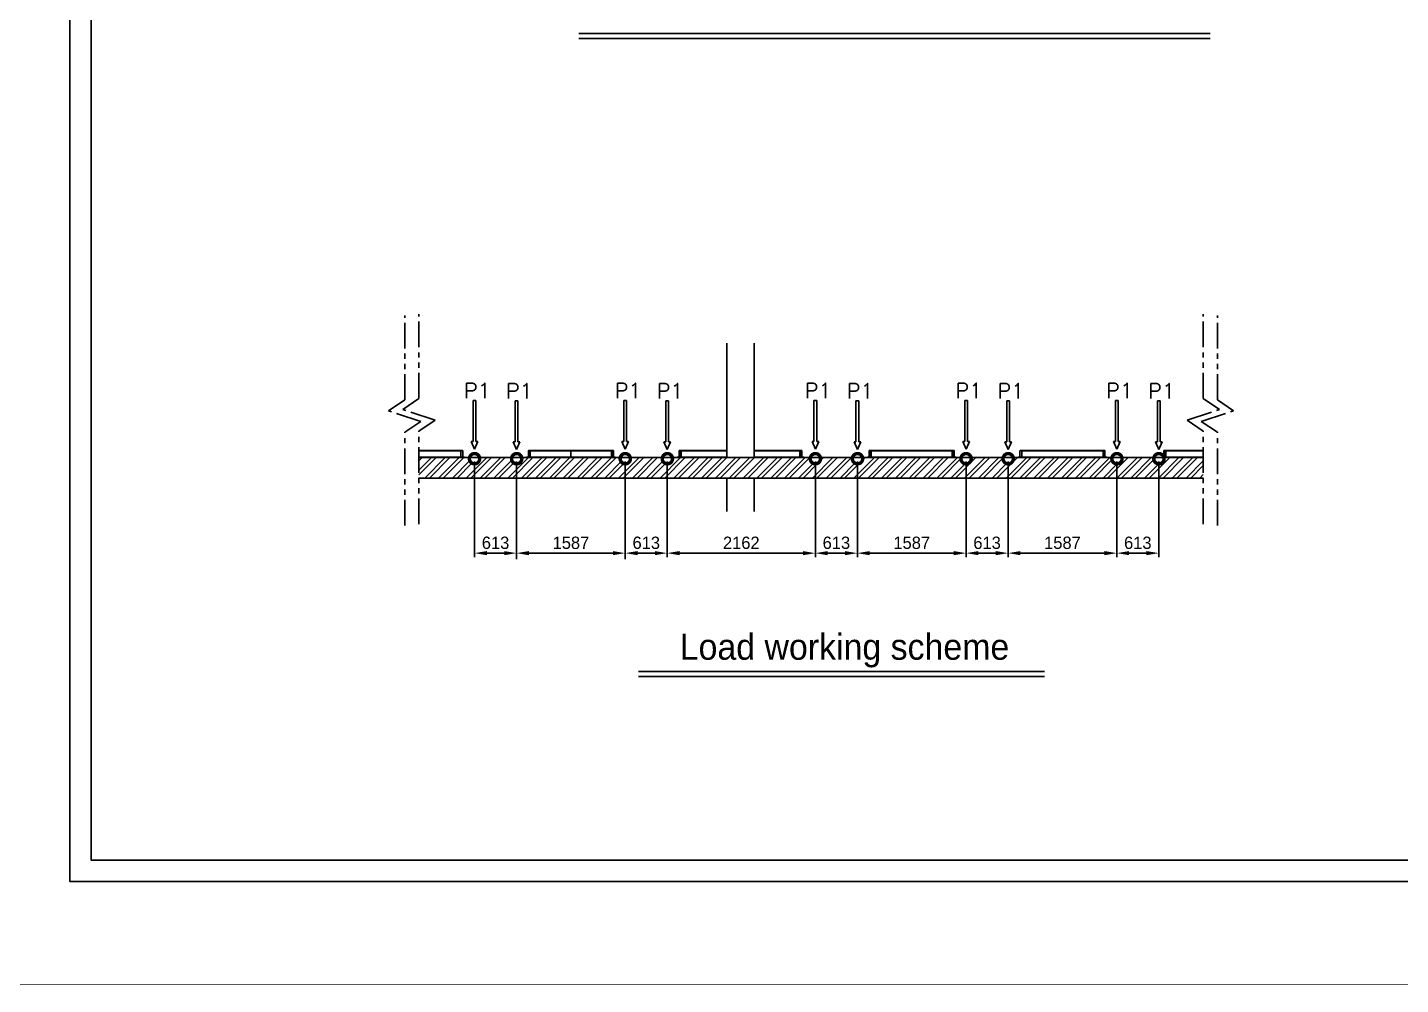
# Model space of a CAD drawing. Header units: millimetres. Extents: x -5 to 1510635, y -6 to 71285.
# Drawn here: x 1214709 to 1234752, y -5 to 13961 of the extents above; entities that cross this region are included whole.
import ezdxf
from ezdxf.enums import TextEntityAlignment as Align

# ---------------------------------------------------------------- set-up
doc = ezdxf.new("R2010")
doc.units = ezdxf.units.MM
doc.header["$LTSCALE"] = 1000
for name, pattern in [('CENTER', [2, 1.25, -0.25, 0.25, -0.25]), ('DASHEDX2', [1.5, 1, -0.5]), ('PHANTOM', [2.5, 1.25, -0.25, 0.25, -0.25, 0.25, -0.25])]:
    doc.linetypes.add(name, pattern=pattern)
for name, color, linetype in [('10', 3, 'Continuous'), ('2', 42, 'Continuous'), ('4', 4, 'DASHEDX2'), ('CAJONES', 253, 'Continuous'), ('EG', 7, 'Continuous'), ('MP-1', 1, 'CENTER'), ('MP-2', 42, 'Continuous'), ('MP-3', 3, 'Continuous'), ('MP-7', 7, 'Continuous'), ('MP-8', 8, 'Continuous'), ('TEXT', 3, 'Continuous')]:
    doc.layers.add(name, color=color, linetype=linetype)
doc.styles.add('ROMANS', font='ROMANS.shx')
doc.styles.add('울릉도L', font='')
doc.styles.get('울릉도L').set_extended_font_data('HYwulM')
doc.dimstyles.new('MPS2', dxfattribs={"dimscale": 100, "dimtxt": 3, "dimasz": 3, "dimexe": 1, "dimexo": 1, "dimgap": 1, "dimtad": 1, "dimzin": 12, "dimdsep": 46, "dimtxsty": 'Standard', "dimcen": 1, "dimclrd": 1, "dimclre": 1, "dimclrt": 7, "dimazin": 2, "dimtfac": 1, "dimtmove": 0, "dimatfit": 3, "dimfxl": 1, "dimarcsym": 0})

# ---------------------------------------------------------------- blocks, each defined once
blk = doc.blocks.new('*D173')
at = {"layer": '2', "color": 1, "linetype": 'ByBlock', "lineweight": -2, "transparency": 16777216}
for p, q in [((1230610, 7626), (1230610, 6230)), ((1231223, 7626), (1231223, 6230)), ((1230790, 6290), (1231043, 6290))]:
    blk.add_line(p, q, dxfattribs=at)
at = {"layer": '2', "color": 1, "linetype": 'ByBlock', "transparency": 16777216}
for points in [[(1230790, 6320), (1230790, 6260), (1230610, 6290)], [(1231043, 6320), (1231043, 6260), (1231223, 6290)]]:
    blk.add_solid(points, dxfattribs=at)
at = {"layer": 'DEFPOINTS', "color": 0, "linetype": 'ByBlock', "transparency": 16777216}
for p in [(1230610, 7686), (1231223, 7686), (1231223, 6290)]:
    blk.add_point(p, dxfattribs=at)
at = {"layer": '2', "color": 7, "linetype": 'ByBlock', "transparency": 16777216, "insert": (1230917, 6440), "char_height": 180, "attachment_point": 5}
blk.add_mtext('613', dxfattribs=at)
blk = doc.blocks.new('*D174')
at = {"layer": '2', "color": 1, "linetype": 'ByBlock', "lineweight": -2, "transparency": 16777216}
for p, q in [((1228410, 7626), (1228410, 6230)), ((1229023, 7626), (1229023, 6230)), ((1228590, 6290), (1228843, 6290))]:
    blk.add_line(p, q, dxfattribs=at)
at = {"layer": '2', "color": 1, "linetype": 'ByBlock', "transparency": 16777216}
for points in [[(1228590, 6320), (1228590, 6260), (1228410, 6290)], [(1228843, 6320), (1228843, 6260), (1229023, 6290)]]:
    blk.add_solid(points, dxfattribs=at)
at = {"layer": 'DEFPOINTS', "color": 0, "linetype": 'ByBlock', "transparency": 16777216}
for p in [(1228410, 7686), (1229023, 7686), (1229023, 6290)]:
    blk.add_point(p, dxfattribs=at)
at = {"layer": '2', "color": 7, "linetype": 'ByBlock', "transparency": 16777216, "insert": (1228717, 6440), "char_height": 180, "attachment_point": 5}
blk.add_mtext('613', dxfattribs=at)
blk = doc.blocks.new('*D175')
at = {"layer": '2', "color": 1, "linetype": 'ByBlock', "lineweight": -2, "transparency": 16777216}
for p, q in [((1226210, 7626), (1226210, 6230)), ((1226823, 7626), (1226823, 6230)), ((1226390, 6290), (1226643, 6290))]:
    blk.add_line(p, q, dxfattribs=at)
at = {"layer": '2', "color": 1, "linetype": 'ByBlock', "transparency": 16777216}
for points in [[(1226390, 6320), (1226390, 6260), (1226210, 6290)], [(1226643, 6320), (1226643, 6260), (1226823, 6290)]]:
    blk.add_solid(points, dxfattribs=at)
at = {"layer": 'DEFPOINTS', "color": 0, "linetype": 'ByBlock', "transparency": 16777216}
for p in [(1226210, 7686), (1226823, 7686), (1226823, 6290)]:
    blk.add_point(p, dxfattribs=at)
at = {"layer": '2', "color": 7, "linetype": 'ByBlock', "transparency": 16777216, "insert": (1226517, 6440), "char_height": 180, "attachment_point": 5}
blk.add_mtext('613', dxfattribs=at)
blk = doc.blocks.new('*D176')
at = {"layer": '2', "color": 1, "linetype": 'ByBlock', "lineweight": -2, "transparency": 16777216}
for p, q in [((1223435, 7626), (1223435, 6230)), ((1224048, 7626), (1224048, 6230)), ((1223615, 6290), (1223868, 6290))]:
    blk.add_line(p, q, dxfattribs=at)
at = {"layer": '2', "color": 1, "linetype": 'ByBlock', "transparency": 16777216}
for points in [[(1223615, 6320), (1223615, 6260), (1223435, 6290)], [(1223868, 6320), (1223868, 6260), (1224048, 6290)]]:
    blk.add_solid(points, dxfattribs=at)
at = {"layer": 'DEFPOINTS', "color": 0, "linetype": 'ByBlock', "transparency": 16777216}
for p in [(1223435, 7686), (1224048, 7686), (1224048, 6290)]:
    blk.add_point(p, dxfattribs=at)
at = {"layer": '2', "color": 7, "linetype": 'ByBlock', "transparency": 16777216, "insert": (1223742, 6440), "char_height": 180, "attachment_point": 5}
blk.add_mtext('613', dxfattribs=at)
blk = doc.blocks.new('*D177')
at = {"layer": '2', "color": 1, "linetype": 'ByBlock', "lineweight": -2, "transparency": 16777216}
for p, q in [((1221235, 7626), (1221235, 6230)), ((1221848, 7626), (1221848, 6230)), ((1221415, 6290), (1221668, 6290))]:
    blk.add_line(p, q, dxfattribs=at)
at = {"layer": '2', "color": 1, "linetype": 'ByBlock', "transparency": 16777216}
for points in [[(1221415, 6320), (1221415, 6260), (1221235, 6290)], [(1221668, 6320), (1221668, 6260), (1221848, 6290)]]:
    blk.add_solid(points, dxfattribs=at)
at = {"layer": 'DEFPOINTS', "color": 0, "linetype": 'ByBlock', "transparency": 16777216}
for p in [(1221235, 7686), (1221848, 7686), (1221848, 6290)]:
    blk.add_point(p, dxfattribs=at)
at = {"layer": '2', "color": 7, "linetype": 'ByBlock', "transparency": 16777216, "insert": (1221542, 6440), "char_height": 180, "attachment_point": 5}
blk.add_mtext('613', dxfattribs=at)
blk = doc.blocks.new('*D178')
at = {"layer": '2', "color": 1, "linetype": 'ByBlock', "lineweight": -2, "transparency": 16777216}
for p, q in [((1229023, 7566), (1229023, 6230)), ((1230610, 7566), (1230610, 6230)), ((1230430, 6290), (1229203, 6290))]:
    blk.add_line(p, q, dxfattribs=at)
at = {"layer": '2', "color": 1, "linetype": 'ByBlock', "transparency": 16777216}
for points in [[(1229203, 6320), (1229203, 6260), (1229023, 6290)], [(1230430, 6320), (1230430, 6260), (1230610, 6290)]]:
    blk.add_solid(points, dxfattribs=at)
at = {"layer": 'DEFPOINTS', "color": 0, "linetype": 'ByBlock', "transparency": 16777216}
for p in [(1229023, 7626), (1230610, 7626, 0), (1229023, 6290)]:
    blk.add_point(p, dxfattribs=at)
at = {"layer": '2', "color": 7, "linetype": 'ByBlock', "transparency": 16777216, "insert": (1229817, 6440), "char_height": 180, "attachment_point": 5}
blk.add_mtext('1587', dxfattribs=at)
blk = doc.blocks.new('*D179')
at = {"layer": '2', "color": 1, "linetype": 'ByBlock', "lineweight": -2, "transparency": 16777216}
for p, q in [((1226823, 7566), (1226823, 6230)), ((1228410, 7566), (1228410, 6230)), ((1228230, 6290), (1227003, 6290))]:
    blk.add_line(p, q, dxfattribs=at)
at = {"layer": '2', "color": 1, "linetype": 'ByBlock', "transparency": 16777216}
for points in [[(1227003, 6320), (1227003, 6260), (1226823, 6290)], [(1228230, 6320), (1228230, 6260), (1228410, 6290)]]:
    blk.add_solid(points, dxfattribs=at)
at = {"layer": 'DEFPOINTS', "color": 0, "linetype": 'ByBlock', "transparency": 16777216}
for p in [(1226823, 7626, 0), (1228410, 7626), (1226823, 6290)]:
    blk.add_point(p, dxfattribs=at)
at = {"layer": '2', "color": 7, "linetype": 'ByBlock', "transparency": 16777216, "insert": (1227617, 6440), "char_height": 180, "attachment_point": 5}
blk.add_mtext('1587', dxfattribs=at)
blk = doc.blocks.new('*D180')
at = {"layer": '2', "color": 1, "linetype": 'ByBlock', "lineweight": -2, "transparency": 16777216}
for p, q in [((1224048, 7566), (1224048, 6230)), ((1226210, 7566), (1226210, 6230)), ((1226030, 6290), (1224228, 6290))]:
    blk.add_line(p, q, dxfattribs=at)
at = {"layer": '2', "color": 1, "linetype": 'ByBlock', "transparency": 16777216}
for points in [[(1224228, 6320), (1224228, 6260), (1224048, 6290)], [(1226030, 6320), (1226030, 6260), (1226210, 6290)]]:
    blk.add_solid(points, dxfattribs=at)
at = {"layer": 'DEFPOINTS', "color": 0, "linetype": 'ByBlock', "transparency": 16777216}
for p in [(1224048, 7626), (1226210, 7626, 0), (1224048, 6290)]:
    blk.add_point(p, dxfattribs=at)
at = {"layer": '2', "color": 7, "linetype": 'ByBlock', "transparency": 16777216, "insert": (1225129, 6440), "char_height": 180, "attachment_point": 5}
blk.add_mtext('2162', dxfattribs=at)
blk = doc.blocks.new('*D181')
at = {"layer": '2', "color": 1, "linetype": 'ByBlock', "lineweight": -2, "transparency": 16777216}
for p, q in [((1221848, 6838), (1221848, 6200)), ((1223435, 6838), (1223435, 6200)), ((1223255, 6290), (1222028, 6290))]:
    blk.add_line(p, q, dxfattribs=at)
at = {"layer": '2', "color": 1, "linetype": 'ByBlock', "transparency": 16777216}
for points in [[(1222028, 6320), (1222028, 6260), (1221848, 6290)], [(1223255, 6320), (1223255, 6260), (1223435, 6290)]]:
    blk.add_solid(points, dxfattribs=at)
at = {"layer": 'DEFPOINTS', "color": 0, "linetype": 'ByBlock', "transparency": 16777216}
for p in [(1221848, 6928), (1223435, 6928), (1221848, 6290)]:
    blk.add_point(p, dxfattribs=at)
at = {"layer": '2', "color": 7, "linetype": 'ByBlock', "transparency": 16777216, "insert": (1222642, 6440), "char_height": 180, "attachment_point": 5}
blk.add_mtext('1587', dxfattribs=at)

msp = doc.modelspace()

# ---------------------------------------------------------------- hatches: boundary and pattern name
at = {"layer": 'MP-8'}
h = msp.add_hatch(dxfattribs=at)
h.set_pattern_fill('ANSI32', color=1, scale=15, style=0)
h.set_pattern_definition([(45, (-105590.43, -904.74), (-101.027881, 101.027881), []), (45, (-105523.07, -904.74), (-101.027881, 101.027881), [])])
h.paths.add_polyline_path([(1231872.812, 7686.491), (1231297.984, 7686.491, -0.062569002), (1231300.314, 7667.939, -1), (1231150.314, 7667.939, -0.062569002), (1231152.645, 7686.491), (1230684.984, 7686.491, -0.062569002), (1230687.314, 7667.939, -1), (1230537.314, 7667.939, -0.062569002), (1230539.645, 7686.491), (1229097.984, 7686.491, -0.062569002), (1229100.315, 7667.939, -1), (1228950.315, 7667.939, -0.062569002), (1228952.645, 7686.491), (1228482.984, 7686.491, -0.062569002), (1228485.315, 7667.939, -1), (1228335.315, 7667.939, -0.062569002), (1228337.645, 7686.491), (1226897.989, 7686.491, -0.062569002), (1226900.319, 7667.939, -1), (1226750.319, 7667.939, -0.062569002), (1226752.65, 7686.491), (1226282.989, 7686.491, -0.062569002), (1226285.319, 7667.939, -1), (1226135.319, 7667.939, -0.062569002), (1226137.65, 7686.491), (1224122.989, 7686.491, -0.062569002), (1224125.32, 7667.939, -1), (1223975.32, 7667.939, -0.062569002), (1223977.65, 7686.491), (1223507.989, 7686.491, -0.062569002), (1223510.32, 7667.939, -1), (1223360.32, 7667.939, -0.062569002), (1223362.65, 7686.491), (1221922.989, 7686.491, -0.062569002), (1221925.32, 7667.939, -1), (1221775.32, 7667.939, -0.062569002), (1221777.65, 7686.491), (1221307.989, 7686.491, -0.062569002), (1221310.32, 7667.939, -1), (1221160.32, 7667.939, -0.062569002), (1221162.65, 7686.491), (1221111.82, 7686.491), (1220422.271, 7686.491), (1220422.271, 7386.491), (1231872.812, 7386.491)])

# ---------------------------------------------------------------- linework, layer by layer
at = {"layer": '10'}
for p, q in [((1231974.08, 13875.103), (1222758.824, 13875.103)), ((1231974.08, 13800.098), (1222758.824, 13800.098)), ((1229554.761, 4565.186), (1223626.045, 4565.186)), ((1229554.761, 4490.181), (1223626.045, 4490.181))]:
    msp.add_line(p, q, dxfattribs=at)
at = {"layer": '2'}
for p, q in [((1221215.022, 8515.525), (1221255.617, 8515.525)), ((1221215.022, 7918.992), (1221215.022, 8515.525)), ((1221215.022, 8515.275), (1221255.617, 8515.275)), ((1221215.022, 7918.742), (1221215.022, 8515.275)), ((1221255.617, 7918.992), (1221255.617, 8515.525)), ((1221255.617, 7918.742), (1221255.617, 8515.275)), ((1221828.022, 8511.326), (1221868.617, 8511.326)), ((1221828.022, 7914.792), (1221828.022, 8511.326)), ((1221828.022, 8511.076), (1221868.617, 8511.076)), ((1221828.022, 7914.542), (1221828.022, 8511.076)), ((1221868.617, 7914.792), (1221868.617, 8511.326)), ((1221868.617, 7914.542), (1221868.617, 8511.076)), ((1223415.022, 8515.525), (1223455.617, 8515.525)), ((1223415.022, 7918.992), (1223415.022, 8515.525)), ((1223415.022, 8515.275), (1223455.617, 8515.275)), ((1223415.022, 7918.742), (1223415.022, 8515.275)), ((1223455.617, 7918.992), (1223455.617, 8515.525)), ((1223455.617, 7918.742), (1223455.617, 8515.275)), ((1224028.022, 8511.326), (1224068.617, 8511.326)), ((1224028.022, 7914.792), (1224028.022, 8511.326)), ((1224028.022, 8511.076), (1224068.617, 8511.076)), ((1224028.022, 7914.542), (1224028.022, 8511.076)), ((1224068.617, 7914.792), (1224068.617, 8511.326)), ((1224068.617, 7914.542), (1224068.617, 8511.076)), ((1226190.022, 8515.525, 0), (1226230.616, 8515.525, 0)), ((1226190.022, 7918.992, 0), (1226190.022, 8515.525, 0)), ((1226190.022, 8515.275, 0), (1226230.616, 8515.275, 0)), ((1226190.022, 7918.742, 0), (1226190.022, 8515.275, 0)), ((1226230.616, 7918.992, 0), (1226230.616, 8515.525, 0)), ((1226230.616, 7918.742, 0), (1226230.616, 8515.275, 0)), ((1226803.022, 8511.326, 0), (1226843.616, 8511.326, 0)), ((1226803.022, 7914.792, 0), (1226803.022, 8511.326, 0)), ((1226803.022, 8511.076, 0), (1226843.616, 8511.076, 0)), ((1226803.022, 7914.542, 0), (1226803.022, 8511.076, 0)), ((1226843.616, 7914.792, 0), (1226843.616, 8511.326, 0)), ((1226843.616, 7914.542, 0), (1226843.616, 8511.076, 0)), ((1228390.017, 8515.525), (1228430.612, 8515.525)), ((1228390.017, 7918.992), (1228390.017, 8515.525)), ((1228390.017, 8515.275), (1228430.612, 8515.275)), ((1228390.017, 7918.742), (1228390.017, 8515.275)), ((1228430.612, 7918.992), (1228430.612, 8515.525)), ((1228430.612, 7918.742), (1228430.612, 8515.275)), ((1229003.017, 8511.326), (1229043.612, 8511.326)), ((1229003.017, 7914.792), (1229003.017, 8511.326)), ((1229003.017, 8511.076), (1229043.612, 8511.076)), ((1229003.017, 7914.542), (1229003.017, 8511.076)), ((1229043.612, 7914.792), (1229043.612, 8511.326)), ((1229043.612, 7914.542), (1229043.612, 8511.076)), ((1230590.017, 8515.525, 0), (1230630.612, 8515.525, 0)), ((1230590.017, 7918.992, 0), (1230590.017, 8515.525, 0)), ((1230590.017, 8515.275, 0), (1230630.612, 8515.275, 0)), ((1230590.017, 7918.742, 0), (1230590.017, 8515.275, 0)), ((1230630.612, 7918.992, 0), (1230630.612, 8515.525, 0)), ((1230630.612, 7918.742, 0), (1230630.612, 8515.275, 0)), ((1231203.017, 8511.326, 0), (1231243.612, 8511.326, 0)), ((1231203.017, 7914.792, 0), (1231203.017, 8511.326, 0)), ((1231203.017, 8511.076, 0), (1231243.612, 8511.076, 0)), ((1231203.017, 7914.542, 0), (1231203.017, 8511.076, 0)), ((1231243.612, 7914.792, 0), (1231243.612, 8511.326, 0)), ((1231243.612, 7914.542, 0), (1231243.612, 8511.076, 0)), ((1221186.504, 7918.992), (1221215.022, 7918.992)), ((1221235.32, 7807.955), (1221186.504, 7918.992)), ((1221186.504, 7918.742), (1221215.022, 7918.742)), ((1221235.32, 7807.705), (1221186.504, 7918.742)), ((1221235.32, 7807.955), (1221284.135, 7918.992)), ((1221235.32, 7807.705), (1221284.135, 7918.742)), ((1221284.135, 7918.992), (1221255.617, 7918.992)), ((1221284.135, 7918.742), (1221255.617, 7918.742)), ((1221799.504, 7914.792), (1221828.022, 7914.792)), ((1221848.32, 7803.755), (1221799.504, 7914.792)), ((1221799.504, 7914.542), (1221828.022, 7914.542)), ((1221848.32, 7803.505), (1221799.504, 7914.542)), ((1221848.32, 7803.755), (1221897.135, 7914.792)), ((1221848.32, 7803.505), (1221897.135, 7914.542)), ((1221897.135, 7914.792), (1221868.617, 7914.792)), ((1221897.135, 7914.542), (1221868.617, 7914.542)), ((1223386.504, 7918.992), (1223415.022, 7918.992)), ((1223435.32, 7807.955), (1223386.504, 7918.992)), ((1223386.504, 7918.742), (1223415.022, 7918.742)), ((1223435.32, 7807.705), (1223386.504, 7918.742)), ((1223435.32, 7807.955), (1223484.135, 7918.992)), ((1223435.32, 7807.705), (1223484.135, 7918.742)), ((1223484.135, 7918.992), (1223455.617, 7918.992)), ((1223484.135, 7918.742), (1223455.617, 7918.742)), ((1223999.504, 7914.792), (1224028.022, 7914.792)), ((1224048.32, 7803.755), (1223999.504, 7914.792)), ((1223999.504, 7914.542), (1224028.022, 7914.542)), ((1224048.32, 7803.505), (1223999.504, 7914.542)), ((1224048.32, 7803.755), (1224097.135, 7914.792)), ((1224048.32, 7803.505), (1224097.135, 7914.542)), ((1224097.135, 7914.792), (1224068.617, 7914.792)), ((1224097.135, 7914.542), (1224068.617, 7914.542)), ((1226161.504, 7918.992, 0), (1226190.022, 7918.992, 0)), ((1226210.319, 7807.955, 0), (1226161.504, 7918.992, 0)), ((1226161.504, 7918.742, 0), (1226190.022, 7918.742, 0)), ((1226210.319, 7807.705, 0), (1226161.504, 7918.742, 0)), ((1226210.319, 7807.955, 0), (1226259.135, 7918.992, 0)), ((1226210.319, 7807.705, 0), (1226259.135, 7918.742, 0)), ((1226259.135, 7918.992, 0), (1226230.616, 7918.992, 0)), ((1226259.135, 7918.742, 0), (1226230.616, 7918.742, 0)), ((1226774.504, 7914.792, 0), (1226803.022, 7914.792, 0)), ((1226823.319, 7803.755, 0), (1226774.504, 7914.792, 0)), ((1226774.504, 7914.542, 0), (1226803.022, 7914.542, 0)), ((1226823.319, 7803.505, 0), (1226774.504, 7914.542, 0)), ((1226823.319, 7803.755, 0), (1226872.135, 7914.792, 0)), ((1226823.319, 7803.505, 0), (1226872.135, 7914.542, 0)), ((1226872.135, 7914.792, 0), (1226843.616, 7914.792, 0)), ((1226872.135, 7914.542, 0), (1226843.616, 7914.542, 0)), ((1228361.499, 7918.992), (1228390.017, 7918.992)), ((1228410.315, 7807.955), (1228361.499, 7918.992)), ((1228361.499, 7918.742), (1228390.017, 7918.742)), ((1228410.315, 7807.705), (1228361.499, 7918.742)), ((1228410.315, 7807.955), (1228459.13, 7918.992)), ((1228410.315, 7807.705), (1228459.13, 7918.742)), ((1228459.13, 7918.992), (1228430.612, 7918.992)), ((1228459.13, 7918.742), (1228430.612, 7918.742)), ((1228974.499, 7914.792), (1229003.017, 7914.792)), ((1229023.315, 7803.755), (1228974.499, 7914.792)), ((1228974.499, 7914.542), (1229003.017, 7914.542)), ((1229023.315, 7803.505), (1228974.499, 7914.542)), ((1229023.315, 7803.755), (1229072.13, 7914.792)), ((1229023.315, 7803.505), (1229072.13, 7914.542)), ((1229072.13, 7914.792), (1229043.612, 7914.792)), ((1229072.13, 7914.542), (1229043.612, 7914.542)), ((1230561.499, 7918.992, 0), (1230590.017, 7918.992, 0)), ((1230610.314, 7807.955, 0), (1230561.499, 7918.992, 0)), ((1230561.499, 7918.742, 0), (1230590.017, 7918.742, 0)), ((1230610.314, 7807.705, 0), (1230561.499, 7918.742, 0)), ((1230610.314, 7807.955, 0), (1230659.13, 7918.992, 0)), ((1230610.314, 7807.705, 0), (1230659.13, 7918.742, 0)), ((1230659.13, 7918.992, 0), (1230630.612, 7918.992, 0)), ((1230659.13, 7918.742, 0), (1230630.612, 7918.742, 0)), ((1231174.499, 7914.792, 0), (1231203.017, 7914.792, 0)), ((1231223.314, 7803.755, 0), (1231174.499, 7914.792, 0)), ((1231174.499, 7914.542, 0), (1231203.017, 7914.542, 0)), ((1231223.314, 7803.505, 0), (1231174.499, 7914.542, 0)), ((1231223.314, 7803.755, 0), (1231272.13, 7914.792, 0)), ((1231223.314, 7803.505, 0), (1231272.13, 7914.542, 0)), ((1231272.13, 7914.792, 0), (1231243.612, 7914.792, 0)), ((1231272.13, 7914.542, 0), (1231243.612, 7914.542, 0)), ((1220422.271, 7786.491, 0), (1220441.822, 7786.491, 0)), ((1221059.322, 7786.491, 0), (1220441.822, 7786.491, 0)), ((1221009.322, 7786.491, 0), (1221009.322, 7784.191, 0)), ((1221034.522, 7784.191, 0), (1221009.322, 7784.191, 0)), ((1221034.522, 7784.191, 0), (1221034.522, 7688.991, 0)), ((1221036.822, 7783.991, 0), (1221036.822, 7688.791, 0)), ((1221064.522, 7688.791, 0), (1221036.822, 7688.791, 0)), ((1221061.822, 7783.991, 0), (1221061.822, 7688.791, 0)), ((1221089.522, 7688.791, 0), (1221061.822, 7688.791, 0)), ((1221089.522, 7688.791, 0), (1221089.522, 7686.491, 0)), ((1221994.122, 7688.791, 0), (1222021.822, 7688.791, 0)), ((1221994.122, 7688.791, 0), (1221994.122, 7686.491, 0)), ((1222019.122, 7688.791, 0), (1222046.822, 7688.791, 0)), ((1222021.822, 7783.991, 0), (1222021.822, 7688.791, 0)), ((1222024.322, 7786.491, 0), (1222641.822, 7786.491, 0)), ((1222046.822, 7783.991, 0), (1222046.822, 7688.791, 0)), ((1222049.122, 7784.191, 0), (1222074.322, 7784.191, 0)), ((1222049.122, 7784.191, 0), (1222049.122, 7688.991, 0)), ((1222074.322, 7786.491, 0), (1222074.322, 7784.191, 0)), ((1223259.322, 7786.491, 0), (1222641.822, 7786.491, 0)), ((1223206.822, 7786.491, 0), (1223206.822, 7784.191, 0)), ((1223234.522, 7784.191, 0), (1223206.822, 7784.191, 0)), ((1223234.522, 7784.191, 0), (1223234.522, 7688.991, 0)), ((1223236.822, 7783.991, 0), (1223236.822, 7688.791, 0)), ((1223264.522, 7688.791, 0), (1223236.822, 7688.791, 0)), ((1223261.822, 7783.991, 0), (1223261.822, 7688.791, 0)), ((1223289.522, 7688.791, 0), (1223261.822, 7688.791, 0)), ((1223289.522, 7688.791, 0), (1223289.522, 7686.491, 0)), ((1224194.122, 7688.791, 0), (1224221.822, 7688.791, 0)), ((1224194.122, 7688.791, 0), (1224194.122, 7686.491, 0)), ((1224219.122, 7688.791, 0), (1224246.822, 7688.791, 0)), ((1224221.822, 7783.991, 0), (1224221.822, 7688.791, 0)), ((1224224.322, 7786.491, 0), (1224841.822, 7786.491, 0)), ((1224246.822, 7783.991, 0), (1224246.822, 7688.791, 0)), ((1224249.122, 7784.191, 0), (1224274.322, 7784.191, 0)), ((1224249.122, 7784.191, 0), (1224249.122, 7688.991, 0)), ((1224274.322, 7786.491, 0), (1224274.322, 7784.191, 0)), ((1224916.819, 7786.491, 0), (1224841.822, 7786.491, 0)), ((1225316.819, 7786.491, 0), (1225391.816, 7786.491, 0)), ((1226009.316, 7786.491, 0), (1225391.816, 7786.491, 0)), ((1225959.316, 7786.491, 0), (1225959.316, 7784.191, 0)), ((1225984.516, 7784.191, 0), (1225959.316, 7784.191, 0)), ((1225984.516, 7784.191, 0), (1225984.516, 7688.991, 0)), ((1225986.816, 7783.991, 0), (1225986.816, 7688.791, 0)), ((1226014.516, 7688.791, 0), (1225986.816, 7688.791, 0)), ((1226011.816, 7783.991, 0), (1226011.816, 7688.791, 0)), ((1226039.516, 7688.791, 0), (1226011.816, 7688.791, 0)), ((1226039.516, 7688.791, 0), (1226039.516, 7686.491, 0)), ((1226969.119, 7688.791, 0), (1226996.819, 7688.791, 0)), ((1226969.119, 7688.791, 0), (1226969.119, 7686.491, 0)), ((1226994.119, 7688.791, 0), (1227021.819, 7688.791, 0)), ((1226996.819, 7783.991, 0), (1226996.819, 7688.791, 0)), ((1226999.319, 7786.491, 0), (1227616.819, 7786.491, 0)), ((1227021.819, 7783.991, 0), (1227021.819, 7688.791, 0)), ((1227024.119, 7784.191, 0), (1227049.319, 7784.191, 0)), ((1227024.119, 7784.191, 0), (1227024.119, 7688.991, 0)), ((1227049.319, 7786.491, 0), (1227049.319, 7784.191, 0)), ((1228234.319, 7786.491, 0), (1227616.819, 7786.491, 0)), ((1228181.819, 7786.491, 0), (1228181.819, 7784.191, 0)), ((1228209.519, 7784.191, 0), (1228181.819, 7784.191, 0)), ((1228209.519, 7784.191, 0), (1228209.519, 7688.991, 0)), ((1228211.819, 7783.991, 0), (1228211.819, 7688.791, 0)), ((1228239.519, 7688.791, 0), (1228211.819, 7688.791, 0)), ((1228236.819, 7783.991, 0), (1228236.819, 7688.791, 0)), ((1228264.519, 7688.791, 0), (1228236.819, 7688.791, 0)), ((1228264.519, 7688.791, 0), (1228264.519, 7686.491, 0)), ((1229169.117, 7688.791, 0), (1229196.817, 7688.791, 0)), ((1229169.117, 7688.791, 0), (1229169.117, 7686.491, 0)), ((1229194.117, 7688.791, 0), (1229221.817, 7688.791, 0)), ((1229196.817, 7783.991, 0), (1229196.817, 7688.791, 0)), ((1229199.317, 7786.491, 0), (1229816.817, 7786.491, 0)), ((1229221.817, 7783.991, 0), (1229221.817, 7688.791, 0)), ((1229224.117, 7784.191, 0), (1229249.317, 7784.191, 0)), ((1229224.117, 7784.191, 0), (1229224.117, 7688.991, 0)), ((1229249.317, 7786.491, 0), (1229249.317, 7784.191, 0)), ((1230434.317, 7786.491, 0), (1229816.817, 7786.491, 0)), ((1230381.817, 7786.491, 0), (1230381.817, 7784.191, 0)), ((1230409.517, 7784.191, 0), (1230381.817, 7784.191, 0)), ((1230409.517, 7784.191, 0), (1230409.517, 7688.991, 0)), ((1230411.817, 7783.991, 0), (1230411.817, 7688.791, 0)), ((1230439.517, 7688.791, 0), (1230411.817, 7688.791, 0)), ((1230436.817, 7783.991, 0), (1230436.817, 7688.791, 0)), ((1230464.517, 7688.791, 0), (1230436.817, 7688.791, 0)), ((1230464.517, 7688.791, 0), (1230464.517, 7686.491, 0)), ((1231269.1, 7688.791, 0), (1231296.8, 7688.791, 0)), ((1231269.1, 7688.791, 0), (1231269.1, 7686.491, 0)), ((1231294.1, 7688.791, 0), (1231321.8, 7688.791, 0)), ((1231296.8, 7783.991, 0), (1231296.8, 7688.791, 0)), ((1231299.3, 7786.491, 0), (1231872.812, 7786.491, 0)), ((1231321.8, 7783.991, 0), (1231321.8, 7688.791, 0)), ((1231324.1, 7784.191, 0), (1231349.3, 7784.191, 0)), ((1231324.1, 7784.191, 0), (1231324.1, 7688.991, 0)), ((1231349.3, 7786.491, 0), (1231349.3, 7784.191, 0))]:
    msp.add_line(p, q, dxfattribs=at)
at = {"layer": '2', "const_width": 50}
for points in [[(1221160.32, 7667.939, 1), (1221310.32, 7667.939, 1)], [(1221775.32, 7667.939, 1), (1221925.32, 7667.939, 1)], [(1223360.32, 7667.939, 1), (1223510.32, 7667.939, 1)], [(1223975.32, 7667.939, 1), (1224125.32, 7667.939, 1)], [(1226135.319, 7667.939, 1), (1226285.319, 7667.939, 1)], [(1226750.319, 7667.939, 1), (1226900.319, 7667.939, 1)], [(1228335.315, 7667.939, 1), (1228485.315, 7667.939, 1)], [(1228950.315, 7667.939, 1), (1229100.315, 7667.939, 1)], [(1230537.314, 7667.939, 1), (1230687.314, 7667.939, 1)]]:
    msp.add_lwpolyline(points, format="xyb", close=True, dxfattribs=at)
at = {"layer": '2', "const_width": 50, "elevation": 0}
msp.add_lwpolyline([(1231150.314, 7667.939, 1), (1231300.314, 7667.939, 1)], format="xyb", close=True, dxfattribs=at)
at = {"layer": '2'}
for centre, start, end in [((1221034.322, 7783.991, 0), 0, 90), ((1221037.022, 7688.991, 0), 180, 270), ((1221059.322, 7783.991, 0), 0, 90), ((1222024.322, 7783.991, 0), 90, 180), ((1222046.622, 7688.991, 0), 270, 0), ((1222049.322, 7783.991, 0), 90, 180), ((1223234.322, 7783.991, 0), 0, 90), ((1223237.022, 7688.991, 0), 180, 270), ((1223259.322, 7783.991, 0), 0, 90), ((1224224.322, 7783.991, 0), 90, 180), ((1224246.622, 7688.991, 0), 270, 0), ((1224249.322, 7783.991, 0), 90, 180), ((1225984.316, 7783.991, 0), 0, 90), ((1225987.016, 7688.991, 0), 180, 270), ((1226009.316, 7783.991, 0), 0, 90), ((1226999.319, 7783.991, 0), 90, 180), ((1227021.619, 7688.991, 0), 270, 0), ((1227024.319, 7783.991, 0), 90, 180), ((1228209.319, 7783.991, 0), 0, 90), ((1228212.019, 7688.991, 0), 180, 270), ((1228234.319, 7783.991, 0), 0, 90), ((1229199.317, 7783.991, 0), 90, 180), ((1229221.617, 7688.991, 0), 270, 0), ((1229224.317, 7783.991, 0), 90, 180), ((1230409.317, 7783.991, 0), 0, 90), ((1230412.017, 7688.991, 0), 180, 270), ((1230434.317, 7783.991, 0), 0, 90), ((1231299.3, 7783.991, 0), 90, 180), ((1231321.6, 7688.991, 0), 270, 0), ((1231324.3, 7783.991, 0), 90, 180)]:
    msp.add_arc(centre, 2.5, start, end, dxfattribs=at)
at = {"layer": '4'}
for p, q in [((1220422.271, 7784.191, 0), (1220441.822, 7784.191, 0)), ((1220422.271, 7688.791, 0), (1220441.822, 7688.791, 0)), ((1221011.822, 7784.191, 0), (1220441.822, 7784.191, 0)), ((1221037.03, 7688.791, 0), (1220441.822, 7688.791, 0)), ((1222046.614, 7688.791, 0), (1222641.822, 7688.791, 0)), ((1222071.822, 7784.191, 0), (1222641.822, 7784.191, 0)), ((1223209.322, 7784.191, 0), (1222641.822, 7784.191, 0)), ((1223237.03, 7688.791, 0), (1222641.822, 7688.791, 0)), ((1224246.614, 7688.791, 0), (1224841.822, 7688.791, 0)), ((1224271.822, 7784.191, 0), (1224841.822, 7784.191, 0)), ((1224916.819, 7784.191, 0), (1224841.822, 7784.191, 0)), ((1224916.819, 7688.791, 0), (1224841.822, 7688.791, 0)), ((1225316.819, 7784.191, 0), (1225391.816, 7784.191, 0)), ((1225316.819, 7688.791, 0), (1225391.816, 7688.791, 0)), ((1225961.816, 7784.191, 0), (1225391.816, 7784.191, 0)), ((1225987.024, 7688.791, 0), (1225391.816, 7688.791, 0)), ((1227021.611, 7688.791, 0), (1227616.819, 7688.791, 0)), ((1227046.819, 7784.191, 0), (1227616.819, 7784.191, 0)), ((1228184.319, 7784.191, 0), (1227616.819, 7784.191, 0)), ((1228212.027, 7688.791, 0), (1227616.819, 7688.791, 0)), ((1229221.609, 7688.791, 0), (1229816.817, 7688.791, 0)), ((1229246.817, 7784.191, 0), (1229816.817, 7784.191, 0)), ((1230384.317, 7784.191, 0), (1229816.817, 7784.191, 0)), ((1230412.025, 7688.791, 0), (1229816.817, 7688.791, 0)), ((1231321.592, 7688.791, 0), (1231872.812, 7688.791, 0)), ((1231346.8, 7784.191, 0), (1231872.812, 7784.191, 0))]:
    msp.add_line(p, q, dxfattribs=at)
at = {"layer": 'CAJONES'}
for p, q in [((1221111.82, 7686.491), (1221971.819, 7686.491)), ((1223311.82, 7686.907), (1224171.819, 7686.907))]:
    msp.add_line(p, q, dxfattribs=at)
at = {"layer": 'EG', "color": 6, "linetype": 'PHANTOM', "ltscale": 0.3}
for points in [[(1220215.258, 6693.274), (1220215.258, 8053.629), (1220451.508, 8211.129), (1219979.008, 8368.629), (1220215.258, 8526.129), (1220215.258, 9756.912)], [(1220422.271, 6711.874), (1220422.271, 8072.229), (1220658.521, 8229.729), (1220186.021, 8387.229), (1220422.271, 8544.729), (1220422.271, 9775.512)], [(1231872.812, 6711.874), (1231872.812, 8072.229), (1231636.562, 8229.729), (1232109.062, 8387.229), (1231872.812, 8544.729), (1231872.812, 9775.512)], [(1232079.825, 6693.274), (1232079.825, 8053.629), (1231843.575, 8211.129), (1232316.075, 8368.629), (1232079.825, 8526.129), (1232079.825, 9756.912)]]:
    msp.add_lwpolyline(points, dxfattribs=at)
at = {"layer": 'MP-1', "color": 253, "linetype": 'ByBlock'}
msp.add_line((1222641.822, 7784.191, 0), (1222641.822, 7686.491, 0), dxfattribs=at)
at = {"layer": 'MP-2', "const_width": 10}
msp.add_lwpolyline([(1213800, 0), (1213800, 29700), (1255800, 29700), (1255800, 0)], close=True, dxfattribs=at)
at = {"layer": 'MP-3'}
for p, q in [((1224916.819, 7686.491), (1224916.819, 9355.928)), ((1225316.819, 7686.491), (1225316.819, 9355.928)), ((1224916.822, 6896.141), (1224916.822, 7386.491)), ((1225316.831, 6896.141), (1225316.831, 7386.491))]:
    msp.add_line(p, q, dxfattribs=at)
at = {"layer": 'MP-7'}
for points in [[(1215325, 28200), (1254275, 28200), (1254275, 1500), (1215325, 1500)], [(1253963.182, 1811.818), (1215636.818, 1811.818), (1215636.818, 27888.182), (1253963.182, 27888.182)]]:
    msp.add_lwpolyline(points, close=True, dxfattribs=at)
at = {"layer": 'MP-8'}
for p, q in [((1220422.271, 7686.491), (1231872.812, 7686.491)), ((1220422.271, 7386.491), (1231872.812, 7386.491))]:
    msp.add_line(p, q, dxfattribs=at)

# ---------------------------------------------------------------- texts
at = {"layer": 'MP-7', "style": 'ROMANS'}
for p in [(1221275.912, 8661.918, -41845.659), (1221888.912, 8657.468, -41845.659), (1223475.912, 8661.668, -41845.659), (1224088.912, 8657.218, -41845.659), (1226250.911, 8661.918, -41845.659), (1226863.911, 8657.468, -41845.659), (1228450.907, 8661.918, -41845.659), (1229063.907, 8657.468, -41845.659), (1230650.906, 8661.668, -41845.659), (1231263.906, 8657.218, -41845.659)]:
    msp.add_text('P1', height=220.5, dxfattribs=at).set_placement(p, align=Align.MIDDLE)
at = {"layer": 'TEXT', "color": 0, "style": '울릉도L'}
msp.add_text('Load working scheme', height=378, dxfattribs=at).set_placement((1226635.389, 4876.659), align=Align.MIDDLE)

# ---------------------------------------------------------------- dimensions: what is measured, and where the dimension line sits
at = {"layer": '2', "color": 253, "linetype": 'ByBlock'}
for base, p1, p2, override, picture, middle in [((1221848.32, 6289.707), (1221235.32, 7686.491), (1221848.32, 7686.491), {"dimscale": 60}, '*D177', (1221541.82, 6439.707)), ((1224048.32, 6289.707), (1223435.32, 7686.491), (1224048.32, 7686.491), {"dimscale": 60}, '*D176', (1223741.82, 6439.707)), ((1224048.32, 6289.707), (1226210.319, 7626.491, 0), (1224048.32, 7626.491), {"dimscale": 60}, '*D180', (1225129.319, 6439.707)), ((1226823.319, 6289.707, 0), (1226210.319, 7686.491, 0), (1226823.319, 7686.491, 0), {"dimscale": 60}, '*D175', (1226516.819, 6439.707, 0)), ((1226823.319, 6289.707), (1228410.315, 7626.491), (1226823.319, 7626.491, 0), {"dimscale": 60}, '*D179', (1227616.817, 6439.707)), ((1229023.315, 6289.707), (1228410.315, 7686.491), (1229023.315, 7686.491), {"dimscale": 60}, '*D174', (1228716.815, 6439.707)), ((1229023.315, 6289.707), (1230610.314, 7626.491, 0), (1229023.315, 7626.491), {"dimscale": 60}, '*D178', (1229816.815, 6439.707)), ((1231223.314, 6289.707, 0), (1230610.314, 7686.491, 0), (1231223.314, 7686.491, 0), {"dimscale": 60}, '*D173', (1230916.814, 6439.707, 0)), ((1221848.32, 6289.707), (1223435.32, 6928.099), (1221848.32, 6928.099), {"dimscale": 60, "dimexe": 1.5, "dimexo": 1.5}, '*D181', (1222641.82, 6439.707))]:
    dim = msp.add_linear_dim(base=base, p1=p1, p2=p2, dimstyle='MPS2', override=override, dxfattribs=at)
    dim.commit()
    dim.dimension.update_dxf_attribs({"geometry": picture, "text_midpoint": middle})

doc.saveas('drawing.dxf')
